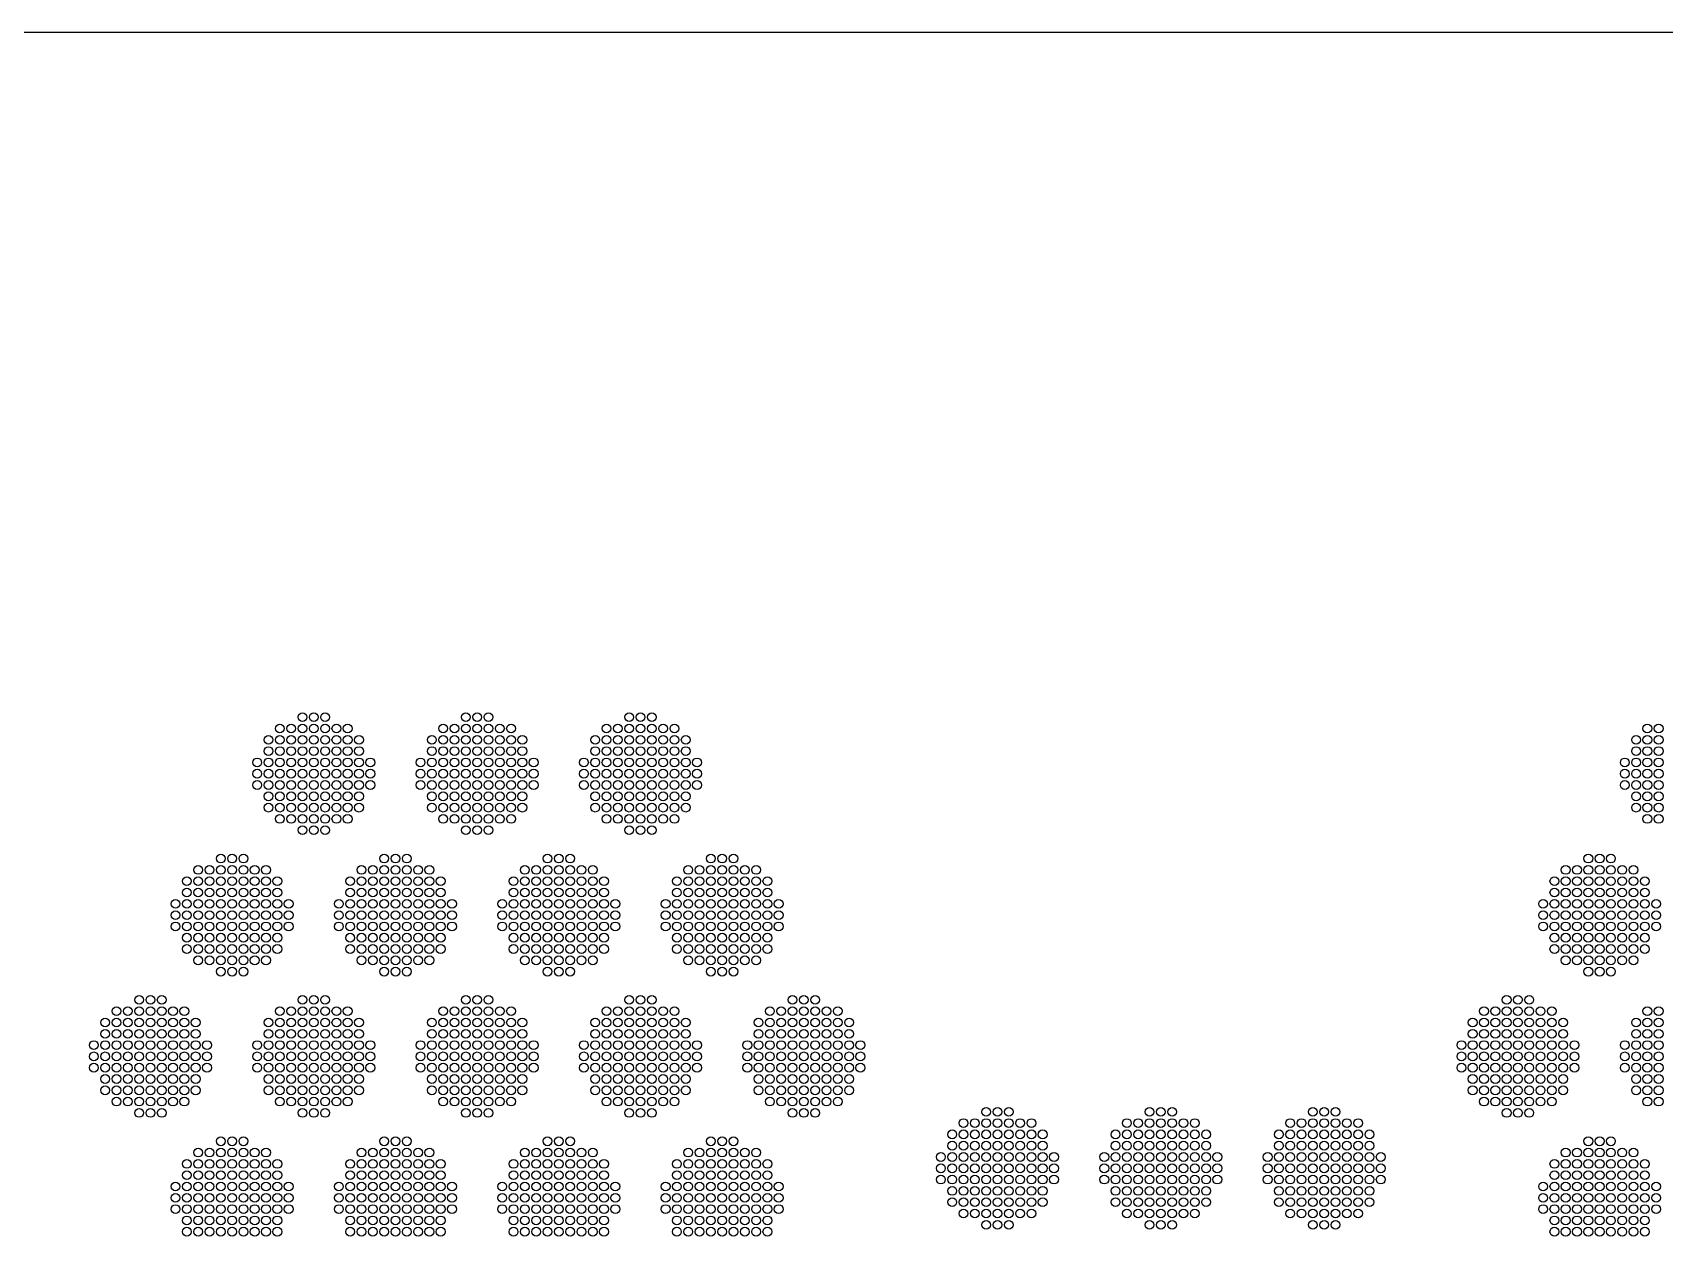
# Model space of a CAD drawing. Extents: x -49 to 54, y -38 to 38.
# Drawn here: x 15.51 to 28.5, y 28.41 to 38 of the extents above; entities that cross this region are included whole.
import ezdxf

# ---------------------------------------------------------------- set-up
doc = ezdxf.new("R2010")
doc.units = 0
doc.layers.add('LOWER_ELECTRODE', color=1, linetype='CONTINUOUS')
doc.layers.add('OUTLINE', color=7, linetype='CONTINUOUS')

msp = doc.modelspace()

# ---------------------------------------------------------------- linework, layer by layer
at = {"layer": 'LOWER_ELECTRODE'}
for centre in [(17.477, 32.459), (17.567, 32.459), (17.657, 32.549), (17.657, 32.459), (17.747, 32.549), (17.747, 32.459), (17.837, 32.549), (17.837, 32.459), (17.927, 32.459), (18.017, 32.459), (18.777, 32.459), (18.867, 32.459), (18.957, 32.549), (18.957, 32.459), (19.047, 32.549), (19.047, 32.459), (19.137, 32.549), (19.137, 32.459), (19.227, 32.459), (19.317, 32.459), (20.077, 32.459), (20.167, 32.459), (20.257, 32.549), (20.257, 32.459), (20.347, 32.549), (20.347, 32.459), (20.437, 32.549), (20.437, 32.459), (20.527, 32.459), (20.617, 32.459), (28.36, 32.459), (28.45, 32.459), (17.387, 32.369), (17.477, 32.369), (17.567, 32.369), (17.657, 32.369), (17.747, 32.369), (17.837, 32.369), (17.927, 32.369), (18.017, 32.369), (18.107, 32.369), (18.687, 32.369), (18.777, 32.369), (18.867, 32.369), (18.957, 32.369), (19.047, 32.369), (19.137, 32.369), (19.227, 32.369), (19.317, 32.369), (19.407, 32.369), (19.987, 32.369), (20.077, 32.369), (20.167, 32.369), (20.257, 32.369), (20.347, 32.369), (20.437, 32.369), (20.527, 32.369), (20.617, 32.369), (20.707, 32.369), (28.27, 32.369), (28.36, 32.369), (28.45, 32.369), (17.297, 32.189), (17.387, 32.279), (17.387, 32.189), (17.477, 32.279), (17.477, 32.189), (17.567, 32.279), (17.567, 32.189), (17.657, 32.279), (17.657, 32.189), (17.747, 32.279), (17.747, 32.189), (17.837, 32.279), (17.837, 32.189), (17.927, 32.279), (17.927, 32.189), (18.017, 32.279), (18.017, 32.189), (18.107, 32.279), (18.107, 32.189), (18.197, 32.189), (18.597, 32.189), (18.687, 32.279), (18.687, 32.189), (18.777, 32.279), (18.777, 32.189), (18.867, 32.279), (18.867, 32.189), (18.957, 32.279), (18.957, 32.189), (19.047, 32.279), (19.047, 32.189), (19.137, 32.279), (19.137, 32.189), (19.227, 32.279), (19.227, 32.189), (19.317, 32.279), (19.317, 32.189), (19.407, 32.279), (19.407, 32.189), (19.497, 32.189), (19.897, 32.189), (19.987, 32.279), (19.987, 32.189), (20.077, 32.279), (20.077, 32.189), (20.167, 32.279), (20.167, 32.189), (20.257, 32.279), (20.257, 32.189), (20.347, 32.279), (20.347, 32.189), (20.437, 32.279), (20.437, 32.189), (20.527, 32.279), (20.527, 32.189), (20.617, 32.279), (20.617, 32.189), (20.707, 32.279), (20.707, 32.189), (20.797, 32.189), (28.18, 32.189), (28.27, 32.279), (28.27, 32.189), (28.36, 32.279), (28.36, 32.189), (28.45, 32.279), (28.45, 32.189), (17.297, 32.099), (17.387, 32.099), (17.477, 32.099), (17.567, 32.099), (17.657, 32.099), (17.747, 32.099), (17.837, 32.099), (17.927, 32.099), (18.017, 32.099), (18.107, 32.099), (18.197, 32.099), (18.597, 32.099), (18.687, 32.099), (18.777, 32.099), (18.867, 32.099), (18.957, 32.099), (19.047, 32.099), (19.137, 32.099), (19.227, 32.099), (19.317, 32.099), (19.407, 32.099), (19.497, 32.099), (19.897, 32.099), (19.987, 32.099), (20.077, 32.099), (20.167, 32.099), (20.257, 32.099), (20.347, 32.099), (20.437, 32.099), (20.527, 32.099), (20.617, 32.099), (20.707, 32.099), (20.797, 32.099), (28.18, 32.099), (28.27, 32.099), (28.36, 32.099), (28.45, 32.099), (17.297, 32.009), (17.387, 32.009), (17.387, 31.919), (17.477, 32.009), (17.477, 31.919), (17.567, 32.009), (17.567, 31.919), (17.657, 32.009), (17.657, 31.919), (17.747, 32.009), (17.747, 31.919), (17.837, 32.009), (17.837, 31.919), (17.927, 32.009), (17.927, 31.919), (18.017, 32.009), (18.017, 31.919), (18.107, 32.009), (18.107, 31.919), (18.197, 32.009), (18.597, 32.009), (18.687, 32.009), (18.687, 31.919), (18.777, 32.009), (18.777, 31.919), (18.867, 32.009), (18.867, 31.919), (18.957, 32.009), (18.957, 31.919), (19.047, 32.009), (19.047, 31.919), (19.137, 32.009), (19.137, 31.919), (19.227, 32.009), (19.227, 31.919), (19.317, 32.009), (19.317, 31.919), (19.407, 32.009), (19.407, 31.919), (19.497, 32.009), (19.897, 32.009), (19.987, 32.009), (19.987, 31.919), (20.077, 32.009), (20.077, 31.919), (20.167, 32.009), (20.167, 31.919), (20.257, 32.009), (20.257, 31.919), (20.347, 32.009), (20.347, 31.919), (20.437, 32.009), (20.437, 31.919), (20.527, 32.009), (20.527, 31.919), (20.617, 32.009), (20.617, 31.919), (20.707, 32.009), (20.707, 31.919), (20.797, 32.009), (28.18, 32.009), (28.27, 32.009), (28.27, 31.919), (28.36, 32.009), (28.36, 31.919), (28.45, 32.009), (28.45, 31.919), (17.387, 31.829), (17.477, 31.829), (17.567, 31.829), (17.657, 31.829), (17.747, 31.829), (17.837, 31.829), (17.927, 31.829), (18.017, 31.829), (18.107, 31.829), (18.687, 31.829), (18.777, 31.829), (18.867, 31.829), (18.957, 31.829), (19.047, 31.829), (19.137, 31.829), (19.227, 31.829), (19.317, 31.829), (19.407, 31.829), (19.987, 31.829), (20.077, 31.829), (20.167, 31.829), (20.257, 31.829), (20.347, 31.829), (20.437, 31.829), (20.527, 31.829), (20.617, 31.829), (20.707, 31.829), (28.27, 31.829), (28.36, 31.829), (28.45, 31.829), (17.477, 31.739), (17.567, 31.739), (17.657, 31.739), (17.747, 31.739), (17.837, 31.739), (17.927, 31.739), (18.017, 31.739), (18.777, 31.739), (18.867, 31.739), (18.957, 31.739), (19.047, 31.739), (19.137, 31.739), (19.227, 31.739), (19.317, 31.739), (20.077, 31.739), (20.167, 31.739), (20.257, 31.739), (20.347, 31.739), (20.437, 31.739), (20.527, 31.739), (20.617, 31.739), (28.36, 31.739), (28.45, 31.739), (17.657, 31.649), (17.747, 31.649), (17.837, 31.649), (18.957, 31.649), (19.047, 31.649), (19.137, 31.649), (20.257, 31.649), (20.347, 31.649), (20.437, 31.649), (17.007, 31.423), (17.097, 31.423), (17.187, 31.423), (18.307, 31.423), (18.397, 31.423), (18.487, 31.423), (19.607, 31.423), (19.697, 31.423), (19.787, 31.423), (20.907, 31.423), (20.997, 31.423), (21.087, 31.423), (27.89, 31.423), (27.98, 31.423), (28.07, 31.423), (16.827, 31.333), (16.917, 31.333), (17.007, 31.333), (17.097, 31.333), (17.187, 31.333), (17.277, 31.333), (17.367, 31.333), (18.127, 31.333), (18.217, 31.333), (18.307, 31.333), (18.397, 31.333), (18.487, 31.333), (18.577, 31.333), (18.667, 31.333), (19.427, 31.333), (19.517, 31.333), (19.607, 31.333), (19.697, 31.333), (19.787, 31.333), (19.877, 31.333), (19.967, 31.333), (20.727, 31.333), (20.817, 31.333), (20.907, 31.333), (20.997, 31.333), (21.087, 31.333), (21.177, 31.333), (21.267, 31.333), (27.71, 31.333), (27.8, 31.333), (27.89, 31.333), (27.98, 31.333), (28.07, 31.333), (28.16, 31.333), (28.25, 31.333), (16.737, 31.243), (16.737, 31.153), (16.827, 31.243), (16.827, 31.153), (16.917, 31.243), (16.917, 31.153), (17.007, 31.243), (17.007, 31.153), (17.097, 31.243), (17.097, 31.153), (17.187, 31.243), (17.187, 31.153), (17.277, 31.243), (17.277, 31.153), (17.367, 31.243), (17.367, 31.153), (17.457, 31.243), (17.457, 31.153), (18.037, 31.243), (18.037, 31.153), (18.127, 31.243), (18.127, 31.153), (18.217, 31.243), (18.217, 31.153), (18.307, 31.243), (18.307, 31.153), (18.397, 31.243), (18.397, 31.153), (18.487, 31.243), (18.487, 31.153), (18.577, 31.243), (18.577, 31.153), (18.667, 31.243), (18.667, 31.153), (18.757, 31.243), (18.757, 31.153), (19.337, 31.243), (19.337, 31.153), (19.427, 31.243), (19.427, 31.153), (19.517, 31.243), (19.517, 31.153), (19.607, 31.243), (19.607, 31.153), (19.697, 31.243), (19.697, 31.153), (19.787, 31.243), (19.787, 31.153), (19.877, 31.243), (19.877, 31.153), (19.967, 31.243), (19.967, 31.153), (20.057, 31.243), (20.057, 31.153), (20.637, 31.243), (20.637, 31.153), (20.727, 31.243), (20.727, 31.153), (20.817, 31.243), (20.817, 31.153), (20.907, 31.243), (20.907, 31.153), (20.997, 31.243), (20.997, 31.153), (21.087, 31.243), (21.087, 31.153), (21.177, 31.243), (21.177, 31.153), (21.267, 31.243), (21.267, 31.153), (21.357, 31.243), (21.357, 31.153), (27.62, 31.243), (27.62, 31.153), (27.71, 31.243), (27.71, 31.153), (27.8, 31.243), (27.8, 31.153), (27.89, 31.243), (27.89, 31.153), (27.98, 31.243), (27.98, 31.153), (28.07, 31.243), (28.07, 31.153), (28.16, 31.243), (28.16, 31.153), (28.25, 31.243), (28.25, 31.153), (28.34, 31.243), (28.34, 31.153), (16.647, 31.063), (16.737, 31.063), (16.827, 31.063), (16.917, 31.063), (17.007, 31.063), (17.097, 31.063), (17.187, 31.063), (17.277, 31.063), (17.367, 31.063), (17.457, 31.063), (17.547, 31.063), (17.947, 31.063), (18.037, 31.063), (18.127, 31.063), (18.217, 31.063), (18.307, 31.063), (18.397, 31.063), (18.487, 31.063), (18.577, 31.063), (18.667, 31.063), (18.757, 31.063), (18.847, 31.063), (19.247, 31.063), (19.337, 31.063), (19.427, 31.063), (19.517, 31.063), (19.607, 31.063), (19.697, 31.063), (19.787, 31.063), (19.877, 31.063), (19.967, 31.063), (20.057, 31.063), (20.147, 31.063), (20.547, 31.063), (20.637, 31.063), (20.727, 31.063), (20.817, 31.063), (20.907, 31.063), (20.997, 31.063), (21.087, 31.063), (21.177, 31.063), (21.267, 31.063), (21.357, 31.063), (21.447, 31.063), (27.53, 31.063), (27.62, 31.063), (27.71, 31.063), (27.8, 31.063), (27.89, 31.063), (27.98, 31.063), (28.07, 31.063), (28.16, 31.063), (28.25, 31.063), (28.34, 31.063), (28.43, 31.063), (16.647, 30.973), (16.647, 30.883), (16.737, 30.973), (16.737, 30.883), (16.827, 30.973), (16.827, 30.883), (16.917, 30.973), (16.917, 30.883), (17.007, 30.973), (17.007, 30.883), (17.097, 30.973), (17.097, 30.883), (17.187, 30.973), (17.187, 30.883), (17.277, 30.973), (17.277, 30.883), (17.367, 30.973), (17.367, 30.883), (17.457, 30.973), (17.457, 30.883), (17.547, 30.973), (17.547, 30.883), (17.947, 30.973), (17.947, 30.883), (18.037, 30.973), (18.037, 30.883), (18.127, 30.973), (18.127, 30.883), (18.217, 30.973), (18.217, 30.883), (18.307, 30.973), (18.307, 30.883), (18.397, 30.973), (18.397, 30.883), (18.487, 30.973), (18.487, 30.883), (18.577, 30.973), (18.577, 30.883), (18.667, 30.973), (18.667, 30.883), (18.757, 30.973), (18.757, 30.883), (18.847, 30.973), (18.847, 30.883), (19.247, 30.973), (19.247, 30.883), (19.337, 30.973), (19.337, 30.883), (19.427, 30.973), (19.427, 30.883), (19.517, 30.973), (19.517, 30.883), (19.607, 30.973), (19.607, 30.883), (19.697, 30.973), (19.697, 30.883), (19.787, 30.973), (19.787, 30.883), (19.877, 30.973), (19.877, 30.883), (19.967, 30.973), (19.967, 30.883), (20.057, 30.973), (20.057, 30.883), (20.147, 30.973), (20.147, 30.883), (20.547, 30.973), (20.547, 30.883), (20.637, 30.973), (20.637, 30.883), (20.727, 30.973), (20.727, 30.883), (20.817, 30.973), (20.817, 30.883), (20.907, 30.973), (20.907, 30.883), (20.997, 30.973), (20.997, 30.883), (21.087, 30.973), (21.087, 30.883), (21.177, 30.973), (21.177, 30.883), (21.267, 30.973), (21.267, 30.883), (21.357, 30.973), (21.357, 30.883), (21.447, 30.973), (21.447, 30.883), (27.53, 30.973), (27.53, 30.883), (27.62, 30.973), (27.62, 30.883), (27.71, 30.973), (27.71, 30.883), (27.8, 30.973), (27.8, 30.883), (27.89, 30.973), (27.89, 30.883), (27.98, 30.973), (27.98, 30.883), (28.07, 30.973), (28.07, 30.883), (28.16, 30.973), (28.16, 30.883), (28.25, 30.973), (28.25, 30.883), (28.34, 30.973), (28.34, 30.883), (28.43, 30.973), (28.43, 30.883), (16.737, 30.793), (16.827, 30.793), (16.917, 30.793), (17.007, 30.793), (17.097, 30.793), (17.187, 30.793), (17.277, 30.793), (17.367, 30.793), (17.457, 30.793), (18.037, 30.793), (18.127, 30.793), (18.217, 30.793), (18.307, 30.793), (18.397, 30.793), (18.487, 30.793), (18.577, 30.793), (18.667, 30.793), (18.757, 30.793), (19.337, 30.793), (19.427, 30.793), (19.517, 30.793), (19.607, 30.793), (19.697, 30.793), (19.787, 30.793), (19.877, 30.793), (19.967, 30.793), (20.057, 30.793), (20.637, 30.793), (20.727, 30.793), (20.817, 30.793), (20.907, 30.793), (20.997, 30.793), (21.087, 30.793), (21.177, 30.793), (21.267, 30.793), (21.357, 30.793), (27.62, 30.793), (27.71, 30.793), (27.8, 30.793), (27.89, 30.793), (27.98, 30.793), (28.07, 30.793), (28.16, 30.793), (28.25, 30.793), (28.34, 30.793), (16.737, 30.703), (16.827, 30.703), (16.827, 30.613), (16.917, 30.703), (16.917, 30.613), (17.007, 30.703), (17.007, 30.613), (17.097, 30.703), (17.097, 30.613), (17.187, 30.703), (17.187, 30.613), (17.277, 30.703), (17.277, 30.613), (17.367, 30.703), (17.367, 30.613), (17.457, 30.703), (18.037, 30.703), (18.127, 30.703), (18.127, 30.613), (18.217, 30.703), (18.217, 30.613), (18.307, 30.703), (18.307, 30.613), (18.397, 30.703), (18.397, 30.613), (18.487, 30.703), (18.487, 30.613), (18.577, 30.703), (18.577, 30.613), (18.667, 30.703), (18.667, 30.613), (18.757, 30.703), (19.337, 30.703), (19.427, 30.703), (19.427, 30.613), (19.517, 30.703), (19.517, 30.613), (19.607, 30.703), (19.607, 30.613), (19.697, 30.703), (19.697, 30.613), (19.787, 30.703), (19.787, 30.613), (19.877, 30.703), (19.877, 30.613), (19.967, 30.703), (19.967, 30.613), (20.057, 30.703), (20.637, 30.703), (20.727, 30.703), (20.727, 30.613), (20.817, 30.703), (20.817, 30.613), (20.907, 30.703), (20.907, 30.613), (20.997, 30.703), (20.997, 30.613), (21.087, 30.703), (21.087, 30.613), (21.177, 30.703), (21.177, 30.613), (21.267, 30.703), (21.267, 30.613), (21.357, 30.703), (27.62, 30.703), (27.71, 30.703), (27.71, 30.613), (27.8, 30.703), (27.8, 30.613), (27.89, 30.703), (27.89, 30.613), (27.98, 30.703), (27.98, 30.613), (28.07, 30.703), (28.07, 30.613), (28.16, 30.703), (28.16, 30.613), (28.25, 30.703), (28.25, 30.613), (28.34, 30.703), (17.007, 30.523), (17.097, 30.523), (17.187, 30.523), (18.307, 30.523), (18.397, 30.523), (18.487, 30.523), (19.607, 30.523), (19.697, 30.523), (19.787, 30.523), (20.907, 30.523), (20.997, 30.523), (21.087, 30.523), (27.89, 30.523), (27.98, 30.523), (28.07, 30.523), (16.357, 30.298), (16.447, 30.298), (16.537, 30.298), (17.657, 30.298), (17.747, 30.298), (17.837, 30.298), (18.957, 30.298), (19.047, 30.298), (19.137, 30.298), (20.257, 30.298), (20.347, 30.298), (20.437, 30.298), (21.557, 30.298), (21.647, 30.298), (21.737, 30.298), (27.24, 30.298), (27.33, 30.298), (27.42, 30.298), (16.087, 30.118), (16.177, 30.208), (16.177, 30.118), (16.267, 30.208), (16.267, 30.118), (16.357, 30.208), (16.357, 30.118), (16.447, 30.208), (16.447, 30.118), (16.537, 30.208), (16.537, 30.118), (16.627, 30.208), (16.627, 30.118), (16.717, 30.208), (16.717, 30.118), (16.807, 30.118), (17.387, 30.118), (17.477, 30.208), (17.477, 30.118), (17.567, 30.208), (17.567, 30.118), (17.657, 30.208), (17.657, 30.118), (17.747, 30.208), (17.747, 30.118), (17.837, 30.208), (17.837, 30.118), (17.927, 30.208), (17.927, 30.118), (18.017, 30.208), (18.017, 30.118), (18.107, 30.118), (18.687, 30.118), (18.777, 30.208), (18.777, 30.118), (18.867, 30.208), (18.867, 30.118), (18.957, 30.208), (18.957, 30.118), (19.047, 30.208), (19.047, 30.118), (19.137, 30.208), (19.137, 30.118), (19.227, 30.208), (19.227, 30.118), (19.317, 30.208), (19.317, 30.118), (19.407, 30.118), (19.987, 30.118), (20.077, 30.208), (20.077, 30.118), (20.167, 30.208), (20.167, 30.118), (20.257, 30.208), (20.257, 30.118), (20.347, 30.208), (20.347, 30.118), (20.437, 30.208), (20.437, 30.118), (20.527, 30.208), (20.527, 30.118), (20.617, 30.208), (20.617, 30.118), (20.707, 30.118), (21.287, 30.118), (21.377, 30.208), (21.377, 30.118), (21.467, 30.208), (21.467, 30.118), (21.557, 30.208), (21.557, 30.118), (21.647, 30.208), (21.647, 30.118), (21.737, 30.208), (21.737, 30.118), (21.827, 30.208), (21.827, 30.118), (21.917, 30.208), (21.917, 30.118), (22.007, 30.118), (26.97, 30.118), (27.06, 30.208), (27.06, 30.118), (27.15, 30.208), (27.15, 30.118), (27.24, 30.208), (27.24, 30.118), (27.33, 30.208), (27.33, 30.118), (27.42, 30.208), (27.42, 30.118), (27.51, 30.208), (27.51, 30.118), (27.6, 30.208), (27.6, 30.118), (27.69, 30.118), (28.27, 30.118), (28.36, 30.208), (28.36, 30.118), (28.45, 30.208), (28.45, 30.118), (16.087, 30.028), (16.177, 30.028), (16.267, 30.028), (16.357, 30.028), (16.447, 30.028), (16.537, 30.028), (16.627, 30.028), (16.717, 30.028), (16.807, 30.028), (17.387, 30.028), (17.477, 30.028), (17.567, 30.028), (17.657, 30.028), (17.747, 30.028), (17.837, 30.028), (17.927, 30.028), (18.017, 30.028), (18.107, 30.028), (18.687, 30.028), (18.777, 30.028), (18.867, 30.028), (18.957, 30.028), (19.047, 30.028), (19.137, 30.028), (19.227, 30.028), (19.317, 30.028), (19.407, 30.028), (19.987, 30.028), (20.077, 30.028), (20.167, 30.028), (20.257, 30.028), (20.347, 30.028), (20.437, 30.028), (20.527, 30.028), (20.617, 30.028), (20.707, 30.028), (21.287, 30.028), (21.377, 30.028), (21.467, 30.028), (21.557, 30.028), (21.647, 30.028), (21.737, 30.028), (21.827, 30.028), (21.917, 30.028), (22.007, 30.028), (26.97, 30.028), (27.06, 30.028), (27.15, 30.028), (27.24, 30.028), (27.33, 30.028), (27.42, 30.028), (27.51, 30.028), (27.6, 30.028), (27.69, 30.028), (28.27, 30.028), (28.36, 30.028), (28.45, 30.028), (15.997, 29.938), (15.997, 29.848), (16.087, 29.938), (16.087, 29.848), (16.177, 29.938), (16.177, 29.848), (16.267, 29.938), (16.267, 29.848), (16.357, 29.938), (16.357, 29.848), (16.447, 29.938), (16.447, 29.848), (16.537, 29.938), (16.537, 29.848), (16.627, 29.938), (16.627, 29.848), (16.717, 29.938), (16.717, 29.848), (16.807, 29.938), (16.807, 29.848), (16.897, 29.938), (16.897, 29.848), (17.297, 29.938), (17.297, 29.848), (17.387, 29.938), (17.387, 29.848), (17.477, 29.938), (17.477, 29.848), (17.567, 29.938), (17.567, 29.848), (17.657, 29.938), (17.657, 29.848), (17.747, 29.938), (17.747, 29.848), (17.837, 29.938), (17.837, 29.848), (17.927, 29.938), (17.927, 29.848), (18.017, 29.938), (18.017, 29.848), (18.107, 29.938), (18.107, 29.848), (18.197, 29.938), (18.197, 29.848), (18.597, 29.938), (18.597, 29.848), (18.687, 29.938), (18.687, 29.848), (18.777, 29.938), (18.777, 29.848), (18.867, 29.938), (18.867, 29.848), (18.957, 29.938), (18.957, 29.848), (19.047, 29.938), (19.047, 29.848), (19.137, 29.938), (19.137, 29.848), (19.227, 29.938), (19.227, 29.848), (19.317, 29.938), (19.317, 29.848), (19.407, 29.938), (19.407, 29.848), (19.497, 29.938), (19.497, 29.848), (19.897, 29.938), (19.897, 29.848), (19.987, 29.938), (19.987, 29.848), (20.077, 29.938), (20.077, 29.848), (20.167, 29.938), (20.167, 29.848), (20.257, 29.938), (20.257, 29.848), (20.347, 29.938), (20.347, 29.848), (20.437, 29.938), (20.437, 29.848), (20.527, 29.938), (20.527, 29.848), (20.617, 29.938), (20.617, 29.848), (20.707, 29.938), (20.707, 29.848), (20.797, 29.938), (20.797, 29.848), (21.197, 29.938), (21.197, 29.848), (21.287, 29.938), (21.287, 29.848), (21.377, 29.938), (21.377, 29.848), (21.467, 29.938), (21.467, 29.848), (21.557, 29.938), (21.557, 29.848), (21.647, 29.938), (21.647, 29.848), (21.737, 29.938), (21.737, 29.848), (21.827, 29.938), (21.827, 29.848), (21.917, 29.938), (21.917, 29.848), (22.007, 29.938), (22.007, 29.848), (22.097, 29.938), (22.097, 29.848), (26.88, 29.938), (26.88, 29.848), (26.97, 29.938), (26.97, 29.848), (27.06, 29.938), (27.06, 29.848), (27.15, 29.938), (27.15, 29.848), (27.24, 29.938), (27.24, 29.848), (27.33, 29.938), (27.33, 29.848), (27.42, 29.938), (27.42, 29.848), (27.51, 29.938), (27.51, 29.848), (27.6, 29.938), (27.6, 29.848), (27.69, 29.938), (27.69, 29.848), (27.78, 29.938), (27.78, 29.848), (28.18, 29.938), (28.18, 29.848), (28.27, 29.938), (28.27, 29.848), (28.36, 29.938), (28.36, 29.848), (28.45, 29.938), (28.45, 29.848), (15.997, 29.758), (16.087, 29.758), (16.177, 29.758), (16.267, 29.758), (16.357, 29.758), (16.447, 29.758), (16.537, 29.758), (16.627, 29.758), (16.717, 29.758), (16.807, 29.758), (16.897, 29.758), (17.297, 29.758), (17.387, 29.758), (17.477, 29.758), (17.567, 29.758), (17.657, 29.758), (17.747, 29.758), (17.837, 29.758), (17.927, 29.758), (18.017, 29.758), (18.107, 29.758), (18.197, 29.758), (18.597, 29.758), (18.687, 29.758), (18.777, 29.758), (18.867, 29.758), (18.957, 29.758), (19.047, 29.758), (19.137, 29.758), (19.227, 29.758), (19.317, 29.758), (19.407, 29.758), (19.497, 29.758), (19.897, 29.758), (19.987, 29.758), (20.077, 29.758), (20.167, 29.758), (20.257, 29.758), (20.347, 29.758), (20.437, 29.758), (20.527, 29.758), (20.617, 29.758), (20.707, 29.758), (20.797, 29.758), (21.197, 29.758), (21.287, 29.758), (21.377, 29.758), (21.467, 29.758), (21.557, 29.758), (21.647, 29.758), (21.737, 29.758), (21.827, 29.758), (21.917, 29.758), (22.007, 29.758), (22.097, 29.758), (26.88, 29.758), (26.97, 29.758), (27.06, 29.758), (27.15, 29.758), (27.24, 29.758), (27.33, 29.758), (27.42, 29.758), (27.51, 29.758), (27.6, 29.758), (27.69, 29.758), (27.78, 29.758), (28.18, 29.758), (28.27, 29.758), (28.36, 29.758), (28.45, 29.758), (16.087, 29.668), (16.087, 29.578), (16.177, 29.668), (16.177, 29.578), (16.267, 29.668), (16.267, 29.578), (16.357, 29.668), (16.357, 29.578), (16.447, 29.668), (16.447, 29.578), (16.537, 29.668), (16.537, 29.578), (16.627, 29.668), (16.627, 29.578), (16.717, 29.668), (16.717, 29.578), (16.807, 29.668), (16.807, 29.578), (17.387, 29.668), (17.387, 29.578), (17.477, 29.668), (17.477, 29.578), (17.567, 29.668), (17.567, 29.578), (17.657, 29.668), (17.657, 29.578), (17.747, 29.668), (17.747, 29.578), (17.837, 29.668), (17.837, 29.578), (17.927, 29.668), (17.927, 29.578), (18.017, 29.668), (18.017, 29.578), (18.107, 29.668), (18.107, 29.578), (18.687, 29.668), (18.687, 29.578), (18.777, 29.668), (18.777, 29.578), (18.867, 29.668), (18.867, 29.578), (18.957, 29.668), (18.957, 29.578), (19.047, 29.668), (19.047, 29.578), (19.137, 29.668), (19.137, 29.578), (19.227, 29.668), (19.227, 29.578), (19.317, 29.668), (19.317, 29.578), (19.407, 29.668), (19.407, 29.578), (19.987, 29.668), (19.987, 29.578), (20.077, 29.668), (20.077, 29.578), (20.167, 29.668), (20.167, 29.578), (20.257, 29.668), (20.257, 29.578), (20.347, 29.668), (20.347, 29.578), (20.437, 29.668), (20.437, 29.578), (20.527, 29.668), (20.527, 29.578), (20.617, 29.668), (20.617, 29.578), (20.707, 29.668), (20.707, 29.578), (21.287, 29.668), (21.287, 29.578), (21.377, 29.668), (21.377, 29.578), (21.467, 29.668), (21.467, 29.578), (21.557, 29.668), (21.557, 29.578), (21.647, 29.668), (21.647, 29.578), (21.737, 29.668), (21.737, 29.578), (21.827, 29.668), (21.827, 29.578), (21.917, 29.668), (21.917, 29.578), (22.007, 29.668), (22.007, 29.578), (26.97, 29.668), (26.97, 29.578), (27.06, 29.668), (27.06, 29.578), (27.15, 29.668), (27.15, 29.578), (27.24, 29.668), (27.24, 29.578), (27.33, 29.668), (27.33, 29.578), (27.42, 29.668), (27.42, 29.578), (27.51, 29.668), (27.51, 29.578), (27.6, 29.668), (27.6, 29.578), (27.69, 29.668), (27.69, 29.578), (28.27, 29.668), (28.27, 29.578), (28.36, 29.668), (28.36, 29.578), (28.45, 29.668), (28.45, 29.578), (16.177, 29.488), (16.267, 29.488), (16.357, 29.488), (16.447, 29.488), (16.537, 29.488), (16.627, 29.488), (16.717, 29.488), (17.477, 29.488), (17.567, 29.488), (17.657, 29.488), (17.747, 29.488), (17.837, 29.488), (17.927, 29.488), (18.017, 29.488), (18.777, 29.488), (18.867, 29.488), (18.957, 29.488), (19.047, 29.488), (19.137, 29.488), (19.227, 29.488), (19.317, 29.488), (20.077, 29.488), (20.167, 29.488), (20.257, 29.488), (20.347, 29.488), (20.437, 29.488), (20.527, 29.488), (20.617, 29.488), (21.377, 29.488), (21.467, 29.488), (21.557, 29.488), (21.647, 29.488), (21.737, 29.488), (21.827, 29.488), (21.917, 29.488), (27.06, 29.488), (27.15, 29.488), (27.24, 29.488), (27.33, 29.488), (27.42, 29.488), (27.51, 29.488), (27.6, 29.488), (28.36, 29.488), (28.45, 29.488), (16.357, 29.398), (16.447, 29.398), (16.537, 29.398), (17.657, 29.398), (17.747, 29.398), (17.837, 29.398), (18.957, 29.398), (19.047, 29.398), (19.137, 29.398), (20.257, 29.398), (20.347, 29.398), (20.437, 29.398), (21.557, 29.398), (21.647, 29.398), (21.737, 29.398), (22.918, 29.317), (23.008, 29.317), (23.098, 29.407), (23.098, 29.317), (23.188, 29.407), (23.188, 29.317), (23.278, 29.407), (23.278, 29.317), (23.368, 29.317), (23.458, 29.317), (24.218, 29.317), (24.308, 29.317), (24.398, 29.407), (24.398, 29.317), (24.488, 29.407), (24.488, 29.317), (24.578, 29.407), (24.578, 29.317), (24.668, 29.317), (24.758, 29.317), (25.518, 29.317), (25.608, 29.317), (25.698, 29.407), (25.698, 29.317), (25.788, 29.407), (25.788, 29.317), (25.878, 29.407), (25.878, 29.317), (25.968, 29.317), (26.058, 29.317), (27.24, 29.398), (27.33, 29.398), (27.42, 29.398), (22.828, 29.227), (22.918, 29.227), (23.008, 29.227), (23.098, 29.227), (23.188, 29.227), (23.278, 29.227), (23.368, 29.227), (23.458, 29.227), (23.548, 29.227), (24.128, 29.227), (24.218, 29.227), (24.308, 29.227), (24.398, 29.227), (24.488, 29.227), (24.578, 29.227), (24.668, 29.227), (24.758, 29.227), (24.848, 29.227), (25.428, 29.227), (25.518, 29.227), (25.608, 29.227), (25.698, 29.227), (25.788, 29.227), (25.878, 29.227), (25.968, 29.227), (26.058, 29.227), (26.148, 29.227), (16.827, 29.082), (16.917, 29.082), (17.007, 29.172), (17.007, 29.082), (17.097, 29.172), (17.097, 29.082), (17.187, 29.172), (17.187, 29.082), (17.277, 29.082), (17.367, 29.082), (18.127, 29.082), (18.217, 29.082), (18.307, 29.172), (18.307, 29.082), (18.397, 29.172), (18.397, 29.082), (18.487, 29.172), (18.487, 29.082), (18.577, 29.082), (18.667, 29.082), (19.427, 29.082), (19.517, 29.082), (19.607, 29.172), (19.607, 29.082), (19.697, 29.172), (19.697, 29.082), (19.787, 29.172), (19.787, 29.082), (19.877, 29.082), (19.967, 29.082), (20.727, 29.082), (20.817, 29.082), (20.907, 29.172), (20.907, 29.082), (20.997, 29.172), (20.997, 29.082), (21.087, 29.172), (21.087, 29.082), (21.177, 29.082), (21.267, 29.082), (22.828, 29.137), (22.918, 29.137), (23.008, 29.137), (23.098, 29.137), (23.188, 29.137), (23.278, 29.137), (23.368, 29.137), (23.458, 29.137), (23.548, 29.137), (24.128, 29.137), (24.218, 29.137), (24.308, 29.137), (24.398, 29.137), (24.488, 29.137), (24.578, 29.137), (24.668, 29.137), (24.758, 29.137), (24.848, 29.137), (25.428, 29.137), (25.518, 29.137), (25.608, 29.137), (25.698, 29.137), (25.788, 29.137), (25.878, 29.137), (25.968, 29.137), (26.058, 29.137), (26.148, 29.137), (27.71, 29.082), (27.8, 29.082), (27.89, 29.172), (27.89, 29.082), (27.98, 29.172), (27.98, 29.082), (28.07, 29.172), (28.07, 29.082), (28.16, 29.082), (28.25, 29.082), (16.737, 28.992), (16.827, 28.992), (16.917, 28.992), (17.007, 28.992), (17.097, 28.992), (17.187, 28.992), (17.277, 28.992), (17.367, 28.992), (17.457, 28.992), (18.037, 28.992), (18.127, 28.992), (18.217, 28.992), (18.307, 28.992), (18.397, 28.992), (18.487, 28.992), (18.577, 28.992), (18.667, 28.992), (18.757, 28.992), (19.337, 28.992), (19.427, 28.992), (19.517, 28.992), (19.607, 28.992), (19.697, 28.992), (19.787, 28.992), (19.877, 28.992), (19.967, 28.992), (20.057, 28.992), (20.637, 28.992), (20.727, 28.992), (20.817, 28.992), (20.907, 28.992), (20.997, 28.992), (21.087, 28.992), (21.177, 28.992), (21.267, 28.992), (21.357, 28.992), (22.738, 29.047), (22.738, 28.957), (22.828, 29.047), (22.828, 28.957), (22.918, 29.047), (22.918, 28.957), (23.008, 29.047), (23.008, 28.957), (23.098, 29.047), (23.098, 28.957), (23.188, 29.047), (23.188, 28.957), (23.278, 29.047), (23.278, 28.957), (23.368, 29.047), (23.368, 28.957), (23.458, 29.047), (23.458, 28.957), (23.548, 29.047), (23.548, 28.957), (23.638, 29.047), (23.638, 28.957), (24.038, 29.047), (24.038, 28.957), (24.128, 29.047), (24.128, 28.957), (24.218, 29.047), (24.218, 28.957), (24.308, 29.047), (24.308, 28.957), (24.398, 29.047), (24.398, 28.957), (24.488, 29.047), (24.488, 28.957), (24.578, 29.047), (24.578, 28.957), (24.668, 29.047), (24.668, 28.957), (24.758, 29.047), (24.758, 28.957), (24.848, 29.047), (24.848, 28.957), (24.938, 29.047), (24.938, 28.957), (25.338, 29.047), (25.338, 28.957), (25.428, 29.047), (25.428, 28.957), (25.518, 29.047), (25.518, 28.957), (25.608, 29.047), (25.608, 28.957), (25.698, 29.047), (25.698, 28.957), (25.788, 29.047), (25.788, 28.957), (25.878, 29.047), (25.878, 28.957), (25.968, 29.047), (25.968, 28.957), (26.058, 29.047), (26.058, 28.957), (26.148, 29.047), (26.148, 28.957), (26.238, 29.047), (26.238, 28.957), (27.62, 28.992), (27.71, 28.992), (27.8, 28.992), (27.89, 28.992), (27.98, 28.992), (28.07, 28.992), (28.16, 28.992), (28.25, 28.992), (28.34, 28.992), (16.647, 28.812), (16.737, 28.902), (16.737, 28.812), (16.827, 28.902), (16.827, 28.812), (16.917, 28.902), (16.917, 28.812), (17.007, 28.902), (17.007, 28.812), (17.097, 28.902), (17.097, 28.812), (17.187, 28.902), (17.187, 28.812), (17.277, 28.902), (17.277, 28.812), (17.367, 28.902), (17.367, 28.812), (17.457, 28.902), (17.457, 28.812), (17.547, 28.812), (17.947, 28.812), (18.037, 28.902), (18.037, 28.812), (18.127, 28.902), (18.127, 28.812), (18.217, 28.902), (18.217, 28.812), (18.307, 28.902), (18.307, 28.812), (18.397, 28.902), (18.397, 28.812), (18.487, 28.902), (18.487, 28.812), (18.577, 28.902), (18.577, 28.812), (18.667, 28.902), (18.667, 28.812), (18.757, 28.902), (18.757, 28.812), (18.847, 28.812), (19.247, 28.812), (19.337, 28.902), (19.337, 28.812), (19.427, 28.902), (19.427, 28.812), (19.517, 28.902), (19.517, 28.812), (19.607, 28.902), (19.607, 28.812), (19.697, 28.902), (19.697, 28.812), (19.787, 28.902), (19.787, 28.812), (19.877, 28.902), (19.877, 28.812), (19.967, 28.902), (19.967, 28.812), (20.057, 28.902), (20.057, 28.812), (20.147, 28.812), (20.547, 28.812), (20.637, 28.902), (20.637, 28.812), (20.727, 28.902), (20.727, 28.812), (20.817, 28.902), (20.817, 28.812), (20.907, 28.902), (20.907, 28.812), (20.997, 28.902), (20.997, 28.812), (21.087, 28.902), (21.087, 28.812), (21.177, 28.902), (21.177, 28.812), (21.267, 28.902), (21.267, 28.812), (21.357, 28.902), (21.357, 28.812), (21.447, 28.812), (22.738, 28.867), (22.828, 28.867), (22.918, 28.867), (23.008, 28.867), (23.098, 28.867), (23.188, 28.867), (23.278, 28.867), (23.368, 28.867), (23.458, 28.867), (23.548, 28.867), (23.638, 28.867), (24.038, 28.867), (24.128, 28.867), (24.218, 28.867), (24.308, 28.867), (24.398, 28.867), (24.488, 28.867), (24.578, 28.867), (24.668, 28.867), (24.758, 28.867), (24.848, 28.867), (24.938, 28.867), (25.338, 28.867), (25.428, 28.867), (25.518, 28.867), (25.608, 28.867), (25.698, 28.867), (25.788, 28.867), (25.878, 28.867), (25.968, 28.867), (26.058, 28.867), (26.148, 28.867), (26.238, 28.867), (27.53, 28.812), (27.62, 28.902), (27.62, 28.812), (27.71, 28.902), (27.71, 28.812), (27.8, 28.902), (27.8, 28.812), (27.89, 28.902), (27.89, 28.812), (27.98, 28.902), (27.98, 28.812), (28.07, 28.902), (28.07, 28.812), (28.16, 28.902), (28.16, 28.812), (28.25, 28.902), (28.25, 28.812), (28.34, 28.902), (28.34, 28.812), (28.43, 28.812), (16.647, 28.722), (16.737, 28.722), (16.827, 28.722), (16.917, 28.722), (17.007, 28.722), (17.097, 28.722), (17.187, 28.722), (17.277, 28.722), (17.367, 28.722), (17.457, 28.722), (17.547, 28.722), (17.947, 28.722), (18.037, 28.722), (18.127, 28.722), (18.217, 28.722), (18.307, 28.722), (18.397, 28.722), (18.487, 28.722), (18.577, 28.722), (18.667, 28.722), (18.757, 28.722), (18.847, 28.722), (19.247, 28.722), (19.337, 28.722), (19.427, 28.722), (19.517, 28.722), (19.607, 28.722), (19.697, 28.722), (19.787, 28.722), (19.877, 28.722), (19.967, 28.722), (20.057, 28.722), (20.147, 28.722), (20.547, 28.722), (20.637, 28.722), (20.727, 28.722), (20.817, 28.722), (20.907, 28.722), (20.997, 28.722), (21.087, 28.722), (21.177, 28.722), (21.267, 28.722), (21.357, 28.722), (21.447, 28.722), (22.828, 28.777), (22.828, 28.687), (22.918, 28.777), (22.918, 28.687), (23.008, 28.777), (23.008, 28.687), (23.098, 28.777), (23.098, 28.687), (23.188, 28.777), (23.188, 28.687), (23.278, 28.777), (23.278, 28.687), (23.368, 28.777), (23.368, 28.687), (23.458, 28.777), (23.458, 28.687), (23.548, 28.777), (23.548, 28.687), (24.128, 28.777), (24.128, 28.687), (24.218, 28.777), (24.218, 28.687), (24.308, 28.777), (24.308, 28.687), (24.398, 28.777), (24.398, 28.687), (24.488, 28.777), (24.488, 28.687), (24.578, 28.777), (24.578, 28.687), (24.668, 28.777), (24.668, 28.687), (24.758, 28.777), (24.758, 28.687), (24.848, 28.777), (24.848, 28.687), (25.428, 28.777), (25.428, 28.687), (25.518, 28.777), (25.518, 28.687), (25.608, 28.777), (25.608, 28.687), (25.698, 28.777), (25.698, 28.687), (25.788, 28.777), (25.788, 28.687), (25.878, 28.777), (25.878, 28.687), (25.968, 28.777), (25.968, 28.687), (26.058, 28.777), (26.058, 28.687), (26.148, 28.777), (26.148, 28.687), (27.53, 28.722), (27.62, 28.722), (27.71, 28.722), (27.8, 28.722), (27.89, 28.722), (27.98, 28.722), (28.07, 28.722), (28.16, 28.722), (28.25, 28.722), (28.34, 28.722), (28.43, 28.722), (16.647, 28.632), (16.737, 28.632), (16.737, 28.542), (16.827, 28.632), (16.827, 28.542), (16.917, 28.632), (16.917, 28.542), (17.007, 28.632), (17.007, 28.542), (17.097, 28.632), (17.097, 28.542), (17.187, 28.632), (17.187, 28.542), (17.277, 28.632), (17.277, 28.542), (17.367, 28.632), (17.367, 28.542), (17.457, 28.632), (17.457, 28.542), (17.547, 28.632), (17.947, 28.632), (18.037, 28.632), (18.037, 28.542), (18.127, 28.632), (18.127, 28.542), (18.217, 28.632), (18.217, 28.542), (18.307, 28.632), (18.307, 28.542), (18.397, 28.632), (18.397, 28.542), (18.487, 28.632), (18.487, 28.542), (18.577, 28.632), (18.577, 28.542), (18.667, 28.632), (18.667, 28.542), (18.757, 28.632), (18.757, 28.542), (18.847, 28.632), (19.247, 28.632), (19.337, 28.632), (19.337, 28.542), (19.427, 28.632), (19.427, 28.542), (19.517, 28.632), (19.517, 28.542), (19.607, 28.632), (19.607, 28.542), (19.697, 28.632), (19.697, 28.542), (19.787, 28.632), (19.787, 28.542), (19.877, 28.632), (19.877, 28.542), (19.967, 28.632), (19.967, 28.542), (20.057, 28.632), (20.057, 28.542), (20.147, 28.632), (20.547, 28.632), (20.637, 28.632), (20.637, 28.542), (20.727, 28.632), (20.727, 28.542), (20.817, 28.632), (20.817, 28.542), (20.907, 28.632), (20.907, 28.542), (20.997, 28.632), (20.997, 28.542), (21.087, 28.632), (21.087, 28.542), (21.177, 28.632), (21.177, 28.542), (21.267, 28.632), (21.267, 28.542), (21.357, 28.632), (21.357, 28.542), (21.447, 28.632), (22.918, 28.597), (23.008, 28.597), (23.098, 28.597), (23.188, 28.597), (23.278, 28.597), (23.368, 28.597), (23.458, 28.597), (24.218, 28.597), (24.308, 28.597), (24.398, 28.597), (24.488, 28.597), (24.578, 28.597), (24.668, 28.597), (24.758, 28.597), (25.518, 28.597), (25.608, 28.597), (25.698, 28.597), (25.788, 28.597), (25.878, 28.597), (25.968, 28.597), (26.058, 28.597), (27.53, 28.632), (27.62, 28.632), (27.62, 28.542), (27.71, 28.632), (27.71, 28.542), (27.8, 28.632), (27.8, 28.542), (27.89, 28.632), (27.89, 28.542), (27.98, 28.632), (27.98, 28.542), (28.07, 28.632), (28.07, 28.542), (28.16, 28.632), (28.16, 28.542), (28.25, 28.632), (28.25, 28.542), (28.34, 28.632), (28.34, 28.542), (28.43, 28.632), (16.737, 28.452), (16.827, 28.452), (16.917, 28.452), (17.007, 28.452), (17.097, 28.452), (17.187, 28.452), (17.277, 28.452), (17.367, 28.452), (17.457, 28.452), (18.037, 28.452), (18.127, 28.452), (18.217, 28.452), (18.307, 28.452), (18.397, 28.452), (18.487, 28.452), (18.577, 28.452), (18.667, 28.452), (18.757, 28.452), (19.337, 28.452), (19.427, 28.452), (19.517, 28.452), (19.607, 28.452), (19.697, 28.452), (19.787, 28.452), (19.877, 28.452), (19.967, 28.452), (20.057, 28.452), (20.637, 28.452), (20.727, 28.452), (20.817, 28.452), (20.907, 28.452), (20.997, 28.452), (21.087, 28.452), (21.177, 28.452), (21.267, 28.452), (21.357, 28.452), (23.098, 28.507), (23.188, 28.507), (23.278, 28.507), (24.398, 28.507), (24.488, 28.507), (24.578, 28.507), (25.698, 28.507), (25.788, 28.507), (25.878, 28.507), (27.62, 28.452), (27.71, 28.452), (27.8, 28.452), (27.89, 28.452), (27.98, 28.452), (28.07, 28.452), (28.16, 28.452), (28.25, 28.452), (28.34, 28.452)]:
    msp.add_circle(centre, 0.035, dxfattribs=at)
at = {"layer": 'OUTLINE'}
msp.add_lwpolyline([(-49.4, -36.45, -0.414214), (-47.85, -38), (52.85, -38, -0.414214), (54.4, -36.45), (54.4, -28), (51.4, -28), (51.4, 28), (54.4, 28), (54.4, 36.45, -0.414214), (52.85, 38), (-47.85, 38, -0.414214), (-49.4, 36.45)], format="xyb", close=True, dxfattribs=at)

doc.saveas('drawing.dxf')
